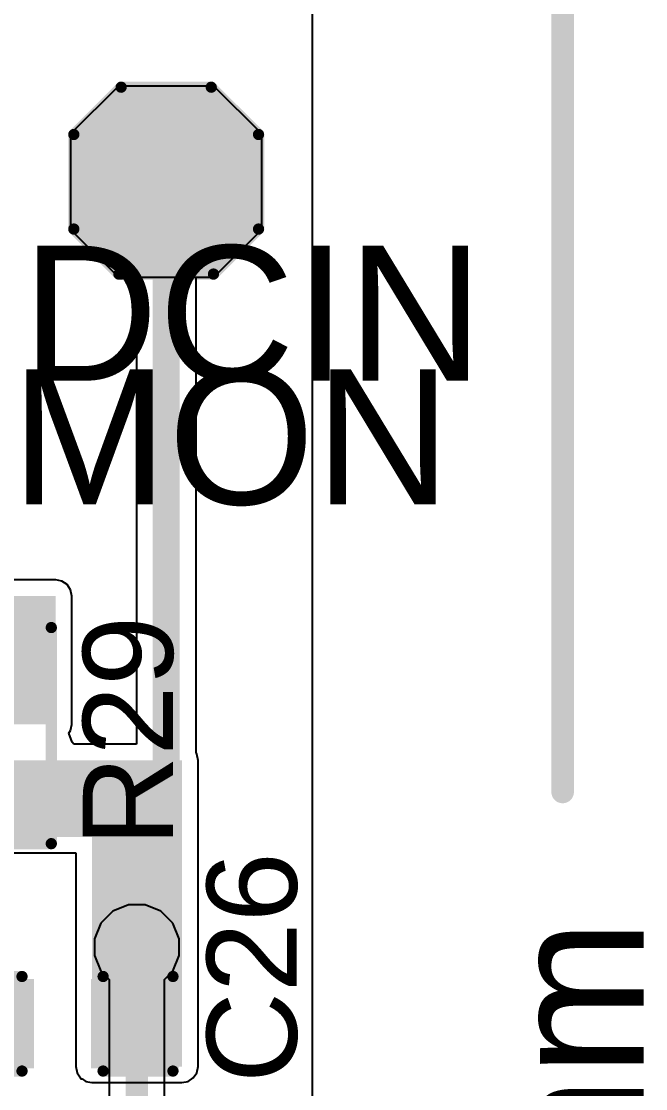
# Model space of a CAD drawing. Header units: millimetres. Extents: x 0 to 215, y 0 to 215.
# Drawn here: x 3.8607 to 4.1378, y 2.3132 to 2.7873 of the extents above; entities that cross this region are included whole.
import ezdxf

# ---------------------------------------------------------------- set-up
doc = ezdxf.new("R2010")
doc.units = ezdxf.units.MM
doc.header["$MEASUREMENT"] = 0
for name, color, linetype in [('BottomLayer', 5, 'Continuous'), ('BottomSolder', 6, 'Continuous'), ('Mechanical1', 6, 'Continuous'), ('MultiLayer', 9, 'Continuous'), ('PadHoleLayer', 156, 'Continuous'), ('TopLayer', 1, 'Continuous'), ('TopOverlay', 2, 'Continuous'), ('TopPaste', 8, 'Continuous'), ('TopSolder', 216, 'Continuous'), ('ViaHoleLayer', 16, 'Continuous')]:
    doc.layers.add(name, color=color, linetype=linetype)
doc.styles.add('Arial', font='', dxfattribs={"height": 0.2})
doc.styles.get('Arial').set_extended_font_data('Arial')

# ---------------------------------------------------------------- blocks, each defined once
blk = doc.blocks.new('R___0603_52')
at = {"layer": 'TopLayer'}
for points in [[(-0.015, 0.0175), (-0.015, -0.0175), (-0.045, -0.0175), (-0.045, 0.0175)], [(0.045, 0.0175), (0.045, -0.0175), (0.015, -0.0175), (0.015, 0.0175)]]:
    blk.add_hatch(color=1, dxfattribs=at).paths.add_polyline_path(points)
at = {"layer": 'TopPaste'}
for points in [[(-0.015, 0.0175), (-0.015, -0.0175), (-0.045, -0.0175), (-0.045, 0.0175)], [(0.045, 0.0175), (0.045, -0.0175), (0.015, -0.0175), (0.015, 0.0175)]]:
    blk.add_hatch(color=8, dxfattribs=at).paths.add_polyline_path(points)
at = {"layer": 'TopSolder'}
for points in [[(-0.011, 0.0215), (-0.011, -0.0215), (-0.049, -0.0215), (-0.049, 0.0215)], [(0.049, 0.0215), (0.049, -0.0215), (0.011, -0.0215), (0.011, 0.0215)]]:
    blk.add_hatch(color=216, dxfattribs=at).paths.add_polyline_path(points)
at = {"layer": 'TopOverlay', "const_width": 0.005}
for points in [[(0.048, 0.021), (-0.048, 0.021)], [(-0.048, -0.021), (-0.048, 0.021)], [(0.048, -0.021), (0.048, 0.021)], [(0.048, -0.021), (-0.048, -0.021)]]:
    blk.add_lwpolyline(points, dxfattribs=at)
at = {"layer": 'TopOverlay', "const_width": 0.0025}
for points in [[(-0.04925, 0.021, 1), (-0.04675, 0.021, 1)], [(-0.04925, 0.021, 1), (-0.04675, 0.021, 1)], [(0.04675, 0.021, 1), (0.04925, 0.021, 1)], [(0.04675, 0.021, 1), (0.04925, 0.021, 1)], [(-0.04925, -0.021, 1), (-0.04675, -0.021, 1)], [(-0.04925, -0.021, 1), (-0.04675, -0.021, 1)], [(0.04675, -0.021, 1), (0.04925, -0.021, 1)], [(0.04675, -0.021, 1), (0.04925, -0.021, 1)]]:
    blk.add_lwpolyline(points, format="xyb", close=True, dxfattribs=at)
blk = doc.blocks.new('T____P______TH_1_8___H_________0_92___116')
at = {"layer": 'BottomLayer'}
blk.add_hatch(color=5, dxfattribs=at).paths.add_polyline_path([(0.01772, 0.03543), (-0.01772, 0.03543), (-0.03543, 0.01772), (-0.03543, -0.01772), (-0.01772, -0.03543), (0.01772, -0.03543), (0.03543, -0.01772), (0.03543, 0.01772)])
at = {"layer": 'BottomSolder'}
blk.add_hatch(color=6, dxfattribs=at).paths.add_polyline_path([(0.01972, 0.03943), (-0.01972, 0.03943), (-0.03943, 0.01972), (-0.03943, -0.01972), (-0.01972, -0.03943), (0.01972, -0.03943), (0.03943, -0.01972), (0.03943, 0.01972)])
at = {"layer": 'MultiLayer'}
blk.add_hatch(color=9, dxfattribs=at).paths.add_polyline_path([(0.01772, 0.03543), (-0.01772, 0.03543), (-0.03543, 0.01772), (-0.03543, -0.01772), (-0.01772, -0.03543), (0.01772, -0.03543), (0.03543, -0.01772), (0.03543, 0.01772)])
at = {"layer": 'PadHoleLayer'}
h = blk.add_hatch(color=156, dxfattribs=at)
edge = h.paths.add_edge_path()
edge.add_arc((0, 0), 0.01811, 0, 360)
at = {"layer": 'TopLayer'}
blk.add_hatch(color=1, dxfattribs=at).paths.add_polyline_path([(0.01772, 0.03543), (-0.01772, 0.03543), (-0.03543, 0.01772), (-0.03543, -0.01772), (-0.01772, -0.03543), (0.01772, -0.03543), (0.03543, -0.01772), (0.03543, 0.01772)])
at = {"layer": 'TopSolder'}
blk.add_hatch(color=216, dxfattribs=at).paths.add_polyline_path([(0.01972, 0.03943), (-0.01972, 0.03943), (-0.03943, 0.01972), (-0.03943, -0.01972), (-0.01972, -0.03943), (0.01972, -0.03943), (0.03943, -0.01972), (0.03943, 0.01972)])
at = {"layer": 'TopOverlay', "const_width": 0.005}
for points in [[(-0.041, 0.021), (-0.02, 0.042)], [(-0.02, 0.042), (0.02, 0.042)], [(0.02, 0.042), (0.041, 0.021)], [(-0.041, -0.021), (-0.041, 0.021)], [(0.041, -0.021), (0.041, 0.021)], [(-0.041, -0.021), (-0.021, -0.041)], [(0.021, -0.041), (0.041, -0.021)], [(-0.02, -0.041), (0.021, -0.041)]]:
    blk.add_lwpolyline(points, dxfattribs=at)
at = {"layer": 'TopOverlay', "const_width": 0.0025}
for points in [[(-0.02125, 0.042, 1), (-0.01875, 0.042, 1)], [(-0.02125, 0.042, 1), (-0.01875, 0.042, 1)], [(0.01875, 0.042, 1), (0.02125, 0.042, 1)], [(0.01875, 0.042, 1), (0.02125, 0.042, 1)], [(-0.04225, 0.021, 1), (-0.03975, 0.021, 1)], [(-0.04225, 0.021, 1), (-0.03975, 0.021, 1)], [(0.03975, 0.021, 1), (0.04225, 0.021, 1)], [(0.03975, 0.021, 1), (0.04225, 0.021, 1)], [(-0.04225, -0.021, 1), (-0.03975, -0.021, 1)], [(-0.04225, -0.021, 1), (-0.03975, -0.021, 1)], [(0.03975, -0.021, 1), (0.04225, -0.021, 1)], [(0.03975, -0.021, 1), (0.04225, -0.021, 1)], [(-0.02225, -0.041, 1), (-0.01975, -0.041, 1)], [(-0.02125, -0.041, 1), (-0.01875, -0.041, 1)], [(0.01975, -0.041, 1), (0.02225, -0.041, 1)], [(0.01975, -0.041, 1), (0.02225, -0.041, 1)]]:
    blk.add_lwpolyline(points, format="xyb", close=True, dxfattribs=at)
blk = doc.blocks.new('C___0603_180')
at = {"layer": 'TopLayer'}
for points in [[(-0.015, 0.0175), (-0.015, -0.0175), (-0.045, -0.0175), (-0.045, 0.0175)], [(0.045, 0.0175), (0.045, -0.0175), (0.015, -0.0175), (0.015, 0.0175)]]:
    blk.add_hatch(color=1, dxfattribs=at).paths.add_polyline_path(points)
at = {"layer": 'TopPaste'}
for points in [[(-0.015, 0.0175), (-0.015, -0.0175), (-0.045, -0.0175), (-0.045, 0.0175)], [(0.045, 0.0175), (0.045, -0.0175), (0.015, -0.0175), (0.015, 0.0175)]]:
    blk.add_hatch(color=8, dxfattribs=at).paths.add_polyline_path(points)
at = {"layer": 'TopSolder'}
for points in [[(-0.01264, 0.01986), (-0.01264, -0.01986), (-0.04736, -0.01986), (-0.04736, 0.01986)], [(0.04736, 0.01986), (0.04736, -0.01986), (0.01264, -0.01986), (0.01264, 0.01986)]]:
    blk.add_hatch(color=216, dxfattribs=at).paths.add_polyline_path(points)
at = {"layer": 'TopOverlay', "const_width": 0.005}
for points in [[(-0.018, 0.021), (-0.049, 0.021)], [(-0.049, 0.021), (-0.049, -0.021)], [(0.049, 0.021), (0.018, 0.021)], [(0.049, 0.021), (0.049, -0.021)], [(-0.018, -0.021), (-0.049, -0.021)], [(0.049, -0.021), (0.018, -0.021)]]:
    blk.add_lwpolyline(points, dxfattribs=at)
at = {"layer": 'TopOverlay', "const_width": 0.0025}
for points in [[(-0.05025, 0.021, 1), (-0.04775, 0.021, 1)], [(-0.05025, 0.021, 1), (-0.04775, 0.021, 1)], [(-0.01925, 0.021, 1), (-0.01675, 0.021, 1)], [(0.01675, 0.021, 1), (0.01925, 0.021, 1)], [(0.04775, 0.021, 1), (0.05025, 0.021, 1)], [(0.04775, 0.021, 1), (0.05025, 0.021, 1)], [(-0.05025, -0.021, 1), (-0.04775, -0.021, 1)], [(-0.05025, -0.021, 1), (-0.04775, -0.021, 1)], [(-0.01925, -0.021, 1), (-0.01675, -0.021, 1)], [(0.01675, -0.021, 1), (0.01925, -0.021, 1)], [(0.04775, -0.021, 1), (0.05025, -0.021, 1)], [(0.04775, -0.021, 1), (0.05025, -0.021, 1)]]:
    blk.add_lwpolyline(points, format="xyb", close=True, dxfattribs=at)

msp = doc.modelspace()

# ---------------------------------------------------------------- hatches: boundary and pattern name
at = {"layer": 'BottomLayer'}
h = msp.add_hatch(color=5, dxfattribs=at)
edge = h.paths.add_edge_path()
edge.add_arc((3.912, 2.376), 0.01181, 0, 360)
at = {"layer": 'TopLayer'}
for points in [[(3.783, 2.475), (3.876, 2.475), (3.876, 2.532), (3.783, 2.532)], [(3.833, 2.425), (3.932, 2.425), (3.932, 2.459), (3.833, 2.459)], [(3.892, 2.323), (3.932, 2.323), (3.932, 2.459), (3.892, 2.459)]]:
    msp.add_hatch(color=1, dxfattribs=at).paths.add_polyline_path(points)
h = msp.add_hatch(color=1, dxfattribs=at)
edge = h.paths.add_edge_path()
edge.add_arc((3.912, 2.376), 0.01181, 0, 360)
at = {"layer": 'ViaHoleLayer'}
h = msp.add_hatch(color=16, dxfattribs=at)
edge = h.paths.add_edge_path()
edge.add_arc((3.912, 2.376), 0.00591, 0, 360)

# ---------------------------------------------------------------- linework, layer by layer
at = {"layer": 'BottomLayer'}
for p, q in [((3.9898, 3.08353), (3.9898, 1.41647)), ((3.90378, 2.75843), (3.88257, 2.73722)), ((3.94622, 2.75843), (3.90378, 2.75843)), ((3.96743, 2.73722), (3.94622, 2.75843)), ((3.88257, 2.73722), (3.88257, 2.69478)), ((3.96743, 2.69478), (3.96743, 2.73722)), ((3.88257, 2.69478), (3.90378, 2.67357)), ((3.94622, 2.67357), (3.96743, 2.69478)), ((3.90378, 2.67357), (3.94622, 2.67357)), ((3.90826, 2.39481), (3.90134, 2.39195)), ((3.91574, 2.39481), (3.90826, 2.39481)), ((3.92266, 2.39195), (3.91574, 2.39481)), ((3.90134, 2.39195), (3.89605, 2.38666)), ((3.92795, 2.38666), (3.92266, 2.39195)), ((3.89605, 2.38666), (3.89319, 2.37974)), ((3.93081, 2.37974), (3.92795, 2.38666)), ((3.89319, 2.37974), (3.89319, 2.37226)), ((3.93081, 2.37226), (3.93081, 2.37974)), ((3.89319, 2.37226), (3.89605, 2.36534)), ((3.92795, 2.36534), (3.93081, 2.37226)), ((3.89605, 2.36534), (3.89976, 2.36163)), ((3.89976, 2.36163), (3.89976, 2.29407)), ((3.92424, 2.36163), (3.92795, 2.36534)), ((3.92424, 2.289), (3.92424, 2.36163))]:
    msp.add_line(p, q, dxfattribs=at)
at = {"layer": 'BottomLayer', "const_width": 0.01}
msp.add_lwpolyline([(3.912, 2.289), (3.912, 2.376)], dxfattribs=at)
at = {"layer": 'BottomLayer', "const_width": 0.005}
msp.add_lwpolyline([(3.9095, 2.376, 1), (3.9145, 2.376, 1)], format="xyb", close=True, dxfattribs=at)
at = {"layer": 'Mechanical1', "const_width": 0.01}
msp.add_lwpolyline([(4.101, 2.44494), (4.101, 3.25)], dxfattribs=at)
at = {"layer": 'Mechanical1', "const_width": 0.005}
msp.add_lwpolyline([(4.0985, 2.44494, 1), (4.1035, 2.44494, 1)], format="xyb", close=True, dxfattribs=at)
at = {"layer": 'TopLayer'}
for p, q in [((3.9898, 3.08353), (3.9898, 1.41647)), ((3.90378, 2.75843), (3.88257, 2.73722)), ((3.94622, 2.75843), (3.90378, 2.75843)), ((3.96743, 2.73722), (3.94622, 2.75843)), ((3.88257, 2.73722), (3.88257, 2.69478)), ((3.96743, 2.69478), (3.96743, 2.73722)), ((3.88257, 2.69478), (3.90378, 2.67357)), ((3.94622, 2.67357), (3.96743, 2.69478)), ((3.90378, 2.67357), (3.91175, 2.67357)), ((3.91175, 2.67357), (3.91175, 2.46614)), ((3.93825, 2.46224), (3.93825, 2.67357)), ((3.93825, 2.67357), (3.94622, 2.67357)), ((3.876, 2.53914), (3.783, 2.53914)), ((3.87873, 2.53859), (3.876, 2.53914)), ((3.88105, 2.53705), (3.87873, 2.53859)), ((3.88259, 2.53473), (3.88105, 2.53705)), ((3.88314, 2.532), (3.88259, 2.53473)), ((3.88314, 2.475), (3.88314, 2.532)), ((3.88259, 2.47227), (3.88314, 2.475)), ((3.88184, 2.47114), (3.88259, 2.47227)), ((3.88331, 2.46708), (3.88184, 2.47114)), ((3.88405, 2.46614), (3.88331, 2.46708)), ((3.91175, 2.46614), (3.88405, 2.46614)), ((3.93859, 2.46173), (3.93825, 2.46224)), ((3.93914, 2.459), (3.93859, 2.46173)), ((3.93914, 2.323), (3.93914, 2.459)), ((3.833, 2.41786), (3.88486, 2.41786)), ((3.88486, 2.41786), (3.88486, 2.323)), ((3.88486, 2.323), (3.88541, 2.32027)), ((3.93859, 2.32027), (3.93914, 2.323)), ((3.88541, 2.32027), (3.88695, 2.31795)), ((3.93705, 2.31795), (3.93859, 2.32027)), ((3.88695, 2.31795), (3.887, 2.31792)), ((3.887, 2.31792), (3.887, 2.3175)), ((3.887, 2.3175), (3.88763, 2.3175)), ((3.88763, 2.3175), (3.88927, 2.31641)), ((3.88927, 2.31641), (3.892, 2.31586)), ((3.892, 2.31586), (3.932, 2.31586)), ((3.932, 2.31586), (3.93473, 2.31641)), ((3.93473, 2.31641), (3.93705, 2.31795))]:
    msp.add_line(p, q, dxfattribs=at)
at = {"layer": 'TopLayer', "const_width": 0.012}
for points in [[(3.925, 2.452), (3.925, 2.716)], [(3.924, 2.451), (3.925, 2.452)]]:
    msp.add_lwpolyline(points, dxfattribs=at)
at = {"layer": 'TopLayer', "const_width": 0.006}
for points in [[(3.922, 2.716, 1), (3.928, 2.716, 1)], [(3.921, 2.451, 1), (3.927, 2.451, 1)], [(3.922, 2.452, 1), (3.928, 2.452, 1)], [(3.922, 2.452, 1), (3.928, 2.452, 1)]]:
    msp.add_lwpolyline(points, format="xyb", close=True, dxfattribs=at)

# ---------------------------------------------------------------- block references
msp.add_blockref('T____P______TH_1_8___H_________0_92___116', (3.925, 2.716))
for name, p, rotation in [('R___0603_52', (3.853, 2.47), 270), ('C___0603_180', (3.879, 2.342), 180)]:
    msp.add_blockref(name, p, dxfattribs=dict(rotation=rotation))

# ---------------------------------------------------------------- texts
at = {"layer": 'Mechanical1', "style": 'Arial'}
msp.add_text('50.80mm', height=0.06, rotation=90, dxfattribs=at).set_placement((4.13699, 2.03906))
at = {"layer": 'TopOverlay', "style": 'Arial'}
for s, p in [('DCIN', (3.861, 2.62764)), ('MON', (3.856, 2.5727))]:
    msp.add_text(s, height=0.06, dxfattribs=at).set_placement(p)
for s, p in [('R29', (3.92799, 2.42068)), ('C26', (3.98299, 2.31568))]:
    msp.add_text(s, height=0.04, rotation=90, dxfattribs=at).set_placement(p)

doc.saveas('drawing.dxf')
